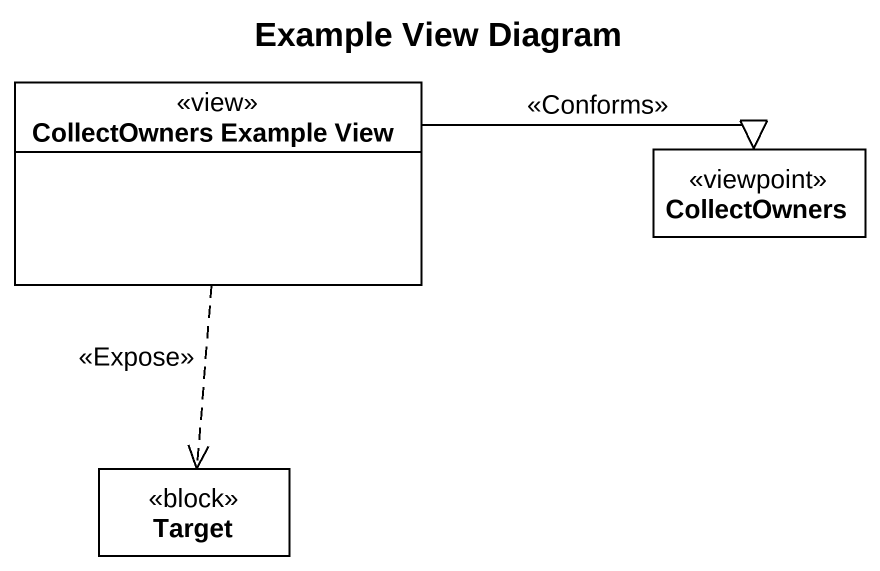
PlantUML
@startuml
title Example View Diagram
hide circle
hide empty members
class "CollectOwners Example View" as CollectOwners_Example_View <<view>>
class CollectOwners <<viewpoint>>
class Target <<block>>
CollectOwners_Example_View -right-|> CollectOwners : <<Conforms>>
CollectOwners_Example_View ..> Target : <<Expose>>
@enduml
